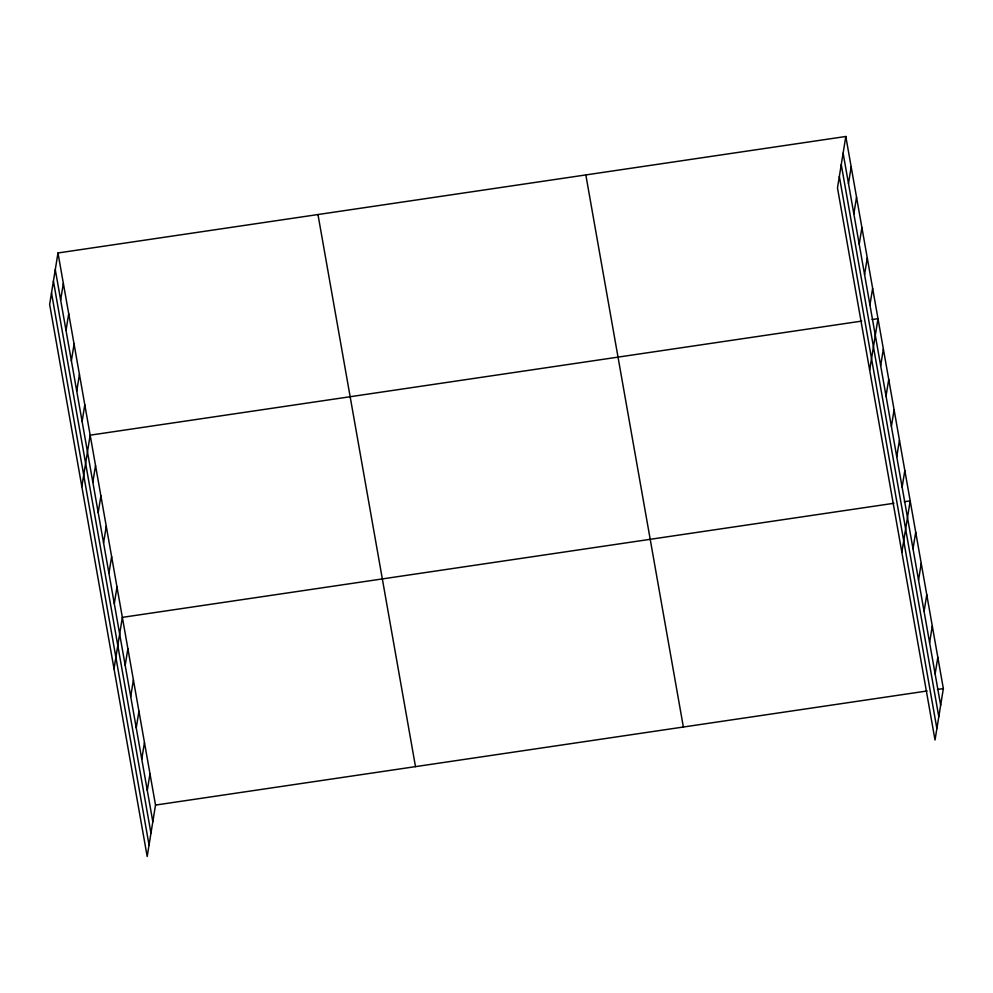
<?xml version="1.0" encoding="UTF-8"?>
<svg xmlns="http://www.w3.org/2000/svg" width="993" height="993" viewBox="0 0 993 993"><rect width="100%" height="100%" fill="white"/><g stroke="black" fill="none" stroke-linecap="round" stroke-linejoin="round"><path stroke-width="1.49" d="M57.979 252.979L49.65 304.417L147.187 856.512L155.516 805.075L57.979 252.979L845.813 136.488L943.35 688.583L935.021 740.021L837.484 187.925L845.813 136.488M60.647 300.01L63.341 283.353M66.01 330.384L68.716 313.714M71.372 360.744L74.078 344.075M76.734 391.105L79.44 374.448M82.109 421.479L84.802 404.809M81.836 486.607L90.164 435.17L861.75 321.087M92.833 482.201L95.527 465.543M98.195 512.574L100.901 495.904M103.557 542.935L106.263 526.265M108.932 573.296L111.626 556.639M114.294 603.67L116.988 587M114.021 668.798L122.35 617.361L893.936 503.277M125.18 665.31L127.886 648.652M130.704 696.602L133.41 679.932M136.24 727.881L138.933 711.224M141.763 759.173L144.469 742.503M147.287 790.453L149.993 773.783M848.481 183.519L851.175 166.861M853.843 213.88L856.537 197.222M859.206 244.253L861.912 227.583M864.568 274.614L867.274 257.944M869.942 304.975L872.636 288.318M869.669 370.116L877.998 318.679L872.09 319.547M880.667 365.709L883.36 349.039M886.029 396.07L888.735 379.413M891.391 426.444L894.097 409.774M896.753 456.805L899.459 440.135M902.128 487.166L904.822 470.508M901.855 552.307L910.184 500.869L904.275 501.738M913.014 548.819L915.72 532.149M918.537 580.098L921.243 563.441M924.073 611.39L926.767 594.72M929.597 642.67L932.29 626.012M935.121 673.962L937.826 657.292M155.516 805.075L927.102 690.979M937.442 689.452L943.35 688.583M843.119 153.158L940.656 705.241M841.257 164.627L938.795 716.723M839.346 176.456L936.883 728.539M585.833 174.929L683.37 727.025M317.971 214.538L415.496 766.633M55.285 269.649L152.823 821.732M53.423 281.131L150.961 833.214M51.512 292.947L149.049 845.031"/></g></svg>
